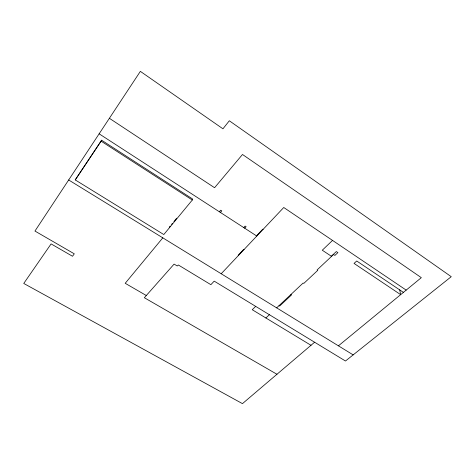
<?xml version="1.0" encoding="UTF-8"?>
<svg xmlns="http://www.w3.org/2000/svg" width="475" height="475" viewBox="0 0 475 475"><rect width="100%" height="100%" fill="white"/><g stroke="black" fill="none" stroke-linecap="round" stroke-linejoin="round"><path stroke-width="0.71" d="M192.304 200.017L192.547 198.96L101.603 140.208L75.24 179.912L163.804 234.549L192.304 200.017L101.11 141.17L101.603 140.208M75.24 179.912L101.11 141.17M169.237 227.234L170.169 226.1M171.564 224.402L172.502 223.274M173.898 221.576L176.694 218.185M162.806 237.85L125.198 283.296L146.282 295.503M219.337 211.767L220.703 210.193L221.783 210.9L220.418 212.467M243.734 227.584L245.124 226.064L246.115 226.712L244.72 228.226M221.19 273.748L283.753 207.498L406.184 290.112M255.687 306.381L252.237 309.718L311 345.295M332.53 240.415L322.282 250.218L331.556 256.381M331.336 256.239L336.324 251.56L337.897 252.611L334.905 255.413L333.337 254.362M265.881 317.983L269.373 314.705M276.67 307.859L303.163 283.011L303.798 283.415L317.751 270.346L317.11 269.931L333.551 254.511M314.604 342.226L242.452 403.637L23.75 283.45L51.092 243.907L72.509 256.262L74.29 253.828L34.954 231.058L140.357 71.363L222.947 128.808L229.324 120.775L451.25 276.688L345.479 361.012L214.207 281.141L210.87 284.679L178.315 264.967L177.484 265.911L176.914 265.798L174.099 264.094L144.347 297.724L276.967 374.264M338.426 345.83L421.319 277.667L242.493 154.482L214.575 187.726L109.381 118.293M68.673 179.972L353.157 354.89M279.021 305.657L279.644 306.043L291.531 294.904L290.908 294.512M238.492 255.431L238.177 255.235L243.746 249.333L244.061 249.535M99.133 133.819L256.791 236.051M257.391 235.416L257.076 235.208L262.794 229.152L263.114 229.36M403.418 292.386L356.719 260.995L354.041 263.423L400.662 294.648L399.695 289.845"/></g></svg>
